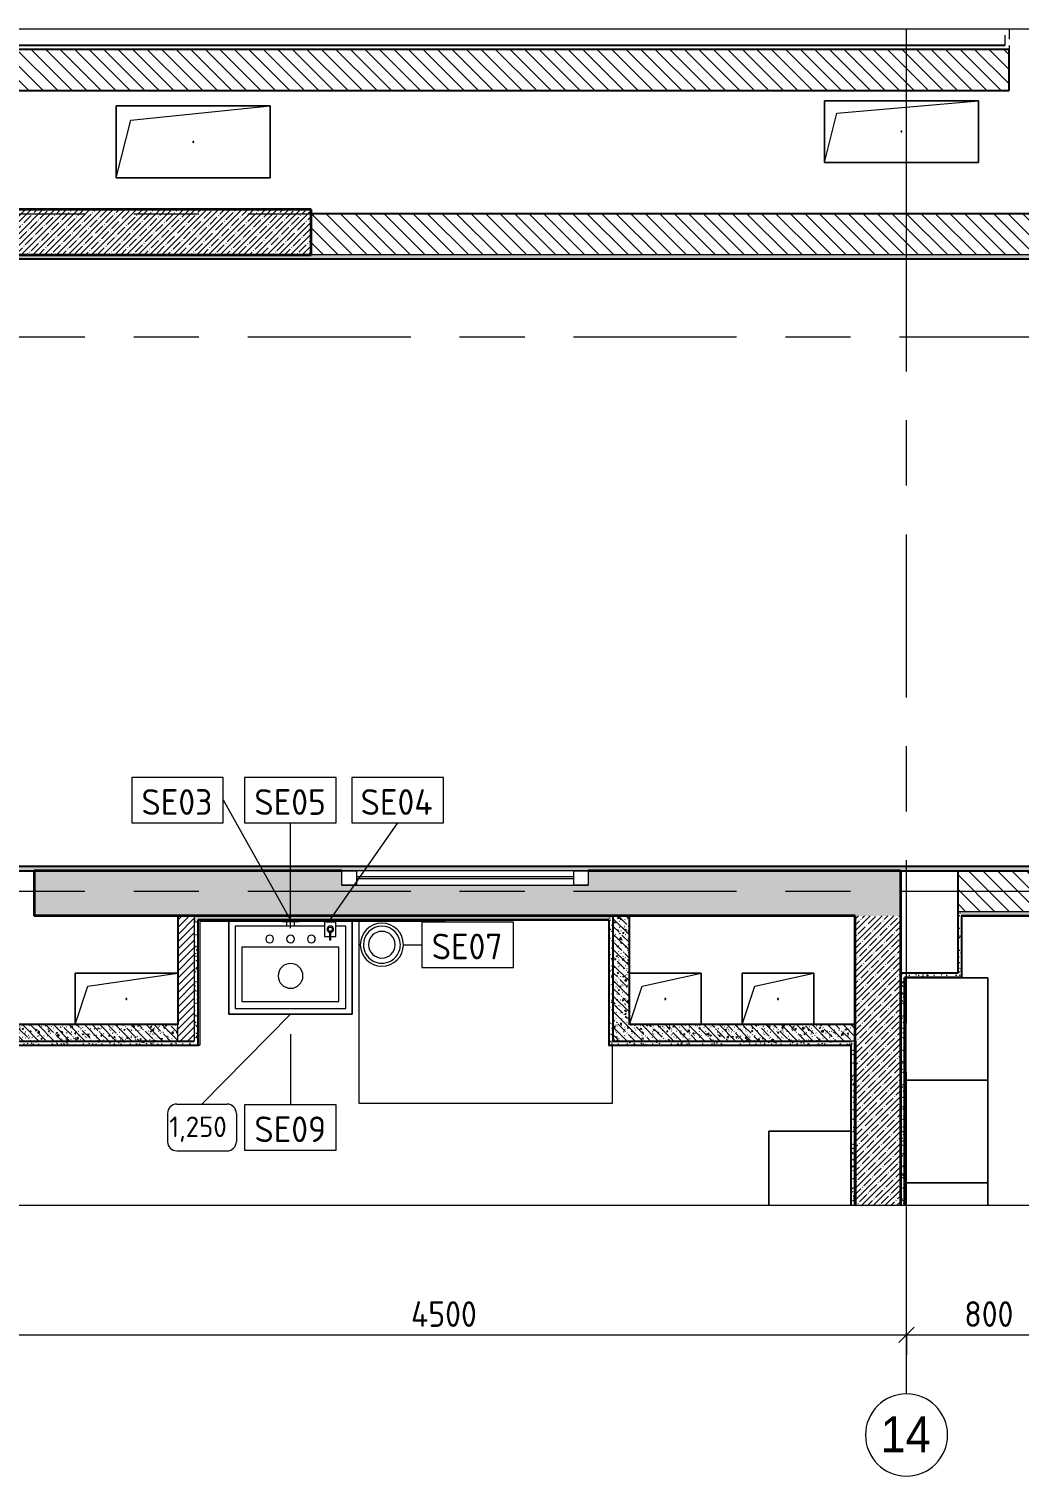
# Model space of a CAD drawing. Header units: millimetres. Extents: x 63482 to 319368, y -8553 to 29000.
# Drawn here: x 273878 to 278702, y 4951 to 12000 of the extents above; entities that cross this region are included whole.
import ezdxf

# ---------------------------------------------------------------- set-up
doc = ezdxf.new("R2010")
doc.units = ezdxf.units.MM
doc.linetypes.add('200_ШТРИХ__ш1_п0_6_', pattern=[80, 50, -30])
doc.linetypes.add('Осевая', pattern=[1587.5, 317.5, -238.125, 793.75, -238.125])
for name, color, linetype, lineweight in [('A-ANNO-DIMS', 7, 'Continuous', 9), ('A-ANNO-DIMS-50', 7, 'Continuous', 9), ('A-DETL-GENF', 7, 'Continuous', 9), ('A-DETL-MBND', 7, '200_ШТРИХ__ш1_п0_6_', 9), ('A-GENM', 7, 'Continuous', 9), ('A-GLAZ', 7, 'Continuous', 9), ('A-GLAZ-1', 7, 'Continuous', 15), ('A-WALL', 7, 'Continuous', 9), ('I-FURN', 7, 'Continuous', 9), ('I-FURN-IDEN', 7, 'Continuous', 9), ('I-WALL', 7, 'Continuous', 9), ('P-SANR-FIXT-IDEN', 7, 'Continuous', 9), ('Оси', 7, 'Continuous', 9), ('Оси-1', 7, 'Continuous', 20), ('Оси-2', 7, 'Осевая', 9)]:
    doc.layers.add(name, color=color, linetype=linetype, lineweight=lineweight)
for name, color, linetype, lineweight, true_color in [('A-GENM-1', 7, 'Continuous', 9, 0x4994b4), ('A-WALL-1', 7, 'Continuous', 25, 0x3c3c3c), ('A-WALL-3', 7, 'Continuous', 35, 0x3c3c3c), ('A-WALL-FNSH-1', 7, 'Continuous', 15, 0x3c3c3c), ('P-SANR-FIXT-1', 7, 'Continuous', 15, 0x4994b4), ('P-SANR-FIXT-2', 7, 'Continuous', 9, 0x4994b4)]:
    doc.layers.add(name, color=color, linetype=linetype, lineweight=lineweight, true_color=true_color)
doc.styles.add('Arial', font='arial.ttf', dxfattribs={"width": 0.9, "height": 175})
doc.styles.add('GOST Common', font='GOST_Common.ttf', dxfattribs={"height": 125})
doc.styles.add('GOST Common_1', font='GOST_Common.ttf', dxfattribs={"height": 100})
doc.styles.add('ISOCPEUR', font='isocpeur.ttf', dxfattribs={"width": 0.9, "height": 125})
doc.dimstyles.new('ISO-2_5_0_9К_БОЛЬШОЙ', dxfattribs={"dimscale": 304.8, "dimtxt": 124.497647, "dimasz": 0.246063, "dimexe": 0.19685, "dimexo": 0.492126, "dimgap": 0, "dimtad": 1, "dimdec": 0, "dimrnd": 10, "dimzin": 0, "dimdsep": 46, "dimtxsty": 'ISOCPEUR', "dimblk1": 'OBLIQUE', "dimblk2": 'OBLIQUE', "dimsah": 1, "dimcen": 0.09, "dimdle": 0.19685, "dimazin": 0, "dimtfac": 1, "dimtdec": 4, "dimtix": 1, "dimtmove": 0, "dimatfit": 3, "dimfxl": 1, "dimtvp": 1, "dimtolj": 1, "dimtzin": 0, "dimarcsym": 2})
pattern_1 = [(135, (230493.37, 0), (-35.35534, -35.35534), [])]
pattern_2 = [(45, (230493.37, 0), (-28.512667, 28.512667), []), (45, (230521.88, 0), (-28.512667, 28.512667), [50.403, -10.081, 1.676, -8.404])]
pattern_3 = [(135, (230493.37, 0), (-37.717076, -37.717076), [53.34, -8.89, 1.778, -8.89]), (135, (230493.37, 37.694), (-37.717076, -37.717076), []), (50, (230493.37, 0), (63.763904, -5.57885), [6.668, -73.343]), (355, (230493.37, 0), (-12.33488, 66.86951), [5.334, -58.674]), (100.451, (230498.68, -0.465), (51.43036, 61.29098), [5.667, -62.332]), (46.184, (230493.37, 17.78), (94.87722, -14.71484), [10.001, -110.014]), (96.636, (230501.27, 16.55), (83.09115, 86.5993), [8.5, -93.497]), (351.184, (230493.37, 17.78), (83.09204, 86.59928), [8.001, -88.011]), (21, (230502.26, 13.335), (53.064487, -35.792726), [6.667, -73.342]), (326, (230502.26, 13.335), (21.63066, 64.46546), [5.334, -58.674]), (71.451, (230506.68, 10.35), (74.69646, 28.67237), [5.667, -62.332]), (37.5, (230493.368, 0), (1.080413, 29.594271), [1.676, -56.286, 1.676, -57.887, -58.896]), (37.5, (230493.368, 0), (1.080413, 29.594271), [-117.526, 1.676, -57.22]), (7.5, (230493.368, 0), (23.386368, 35.063507), [1.676, -32.283, 1.676, -54.953, -22.447]), (7.5, (230493.368, 0), (23.386368, 35.063507), [-90.589, 1.676, -20.771]), (327.5, (230473.543, 0), (47.456567, -2.005468), [1.676, -20.549, 1.676, -67.666, -92.012]), (327.5, (230473.543, 0), (47.456567, -2.005468), [-91.567, 1.676, -90.335]), (317.5, (230464.653, 0), (51.844948, 8.89904), [1.676, -27.216, 1.676, -44.374, -65.342]), (317.5, (230464.653, 0), (51.844948, 8.89904), [-74.943, 1.676, -63.665])]
pattern_4 = [(0, (230493.368, 0), (60.96, 15.24), [5.029, -40.691, 5.029, -40.691, -243.84]), (0, (230493.368, 0), (60.96, 15.24), [-91.44, 5.029, -86.411, 5.029, -40.691, -106.68]), (0, (230493.368, 0), (60.96, 15.24), [-228.6, 5.029, -25.451, 5.029, -71.171]), (120, (230516.228, 7.62), (-43.678227, 45.1729086), [5.029, -40.691, 5.029, -40.691, -243.84]), (120, (230516.228, 7.62), (-43.678227, 45.1729086), [-91.44, 5.029, -86.411, 5.029, -40.691, -106.68]), (120, (230516.228, 7.62), (-43.678227, 45.1729086), [-228.6, 5.029, -25.451, 5.029, -71.171]), (240, (230523.848, 38.1), (-17.281773, -60.4129086), [5.029, -40.691, 5.029, -40.691, -243.84]), (240, (230523.848, 38.1), (-17.281773, -60.4129086), [-91.44, 5.029, -86.411, 5.029, -40.691, -106.68]), (240, (230523.848, 38.1), (-17.281773, -60.4129086), [-228.6, 5.029, -25.451, 5.029, -71.171])]

# ---------------------------------------------------------------- blocks, each defined once
blk = doc.blocks.new('GM_Отверстие прямоугольное _в плите_ - Отверстие-21989121-Фрагмент 3_8')
at = {"layer": 'A-GENM'}
for p, q in [((-375, -175), (-375, 175)), ((-375, 175), (375, 175)), ((375, 175), (-375, 175)), ((-375, 175), (-375, -175)), ((-305, 105), (375, 175)), ((375, 175), (375, -175)), ((375, -175), (375, 175)), ((-375, -175), (-305, 105)), ((375, -175), (-375, -175)), ((-375, -175), (375, -175))]:
    blk.add_line(p, q, dxfattribs=at)
for start, end in [(360, 180), (180, 360)]:
    blk.add_arc((0, 0), 2.5, start, end, dxfattribs=at)
blk = doc.blocks.new('GM_Отверстие прямоугольное _в плите_ - Отверстие-21606279-Фрагмент 3_8')
at = {"layer": 'A-GENM'}
for p, q in [((-375, -150), (-375, 150)), ((-375, 150), (375, 150)), ((375, 150), (-375, 150)), ((-375, 150), (-375, -150)), ((-315, 90), (375, 150)), ((375, 150), (375, -150)), ((375, -150), (375, 150)), ((-375, -150), (-315, 90)), ((375, -150), (-375, -150)), ((-375, -150), (375, -150))]:
    blk.add_line(p, q, dxfattribs=at)
for start, end in [(360, 180), (180, 360)]:
    blk.add_arc((0, 0), 2.5, start, end, dxfattribs=at)
blk = doc.blocks.new('GM_Отверстие прямоугольное _в плите_ - Отверстие-21986452-Фрагмент 3_8')
at = {"layer": 'A-GENM'}
for p, q in [((-175, 125), (175, 125)), ((175, 125), (-175, 125)), ((-112.5, 62.5), (175, 125)), ((175, 125), (175, -125)), ((175, -125), (175, 125)), ((-175, -125), (-112.5, 62.5))]:
    blk.add_line(p, q, dxfattribs=at)
for start, end in [(360, 180), (180, 360)]:
    blk.add_arc((0, 0), 2.5, start, end, dxfattribs=at)
blk = doc.blocks.new('GM_Отверстие прямоугольное _в плите_ - Отверстие-V317-Фрагмент 3_8')
at = {"layer": 'A-GENM'}
for p, q in [((-175, -125), (-175, 125)), ((-175, 125), (175, 125)), ((175, 125), (-175, 125)), ((-175, 125), (-175, -125)), ((-112.5, 62.5), (175, 125)), ((175, 125), (175, -125)), ((175, -125), (175, 125)), ((-175, -125), (-112.5, 62.5))]:
    blk.add_line(p, q, dxfattribs=at)
for start, end in [(360, 180), (180, 360)]:
    blk.add_arc((0, 0), 2.5, start, end, dxfattribs=at)
blk = doc.blocks.new('GM_Отверстие прямоугольное _в плите_ - Отверстие-V318-Фрагмент 3_8')
at = {"layer": 'A-GENM'}
for p, q in [((-250, -125), (-250, 125)), ((-250, 125), (250, 125)), ((250, 125), (-250, 125)), ((-250, 125), (-250, -125)), ((-187.5, 62.5), (250, 125)), ((-250, -125), (-187.5, 62.5))]:
    blk.add_line(p, q, dxfattribs=at)
for start, end in [(360, 180), (180, 360)]:
    blk.add_arc((0, 0), 2.5, start, end, dxfattribs=at)
blk = doc.blocks.new('Стол базовый прямоугольный - 1_290-V321-Фрагмент 3_8')
at = {"layer": 'I-FURN'}
for p, q in [((-617.5, 429), (-617.5, -455)), ((617.5, -455), (617.5, -173)), ((-617.5, -455), (617.5, -455))]:
    blk.add_line(p, q, dxfattribs=at)
blk = doc.blocks.new('сифон - Для раковины-30615598-Фрагмент 3_8')
at = {"layer": 'P-SANR-FIXT-1'}
for p, q in [((191.1, 20), (168.5, 20)), ((191.1, -40), (191.1, 40)), ((168.5, -20), (191.1, -20))]:
    blk.add_line(p, q, dxfattribs=at)
blk = doc.blocks.new('мусорная корзина - Round_ Metal-V328-Фрагмент 3_8')
at = {"layer": 'P-SANR-FIXT-1'}
for radius, start, end in [(105, 0, 180), (90, 360, 180), (105, 180, 360), (90, 180, 300), (65, 0, 180), (65, 180, 360), (90, 320, 360), (90, 300, 320)]:
    blk.add_arc((0, 0), radius, start, end, dxfattribs=at)
blk = doc.blocks.new('Мойка кухонная - Раковина Roca Victoria-N Unik 600х460 мм-V327-Фрагмент 3_8')
at = {"layer": 'P-SANR-FIXT-2'}
for p, q in [((166, 0), (-270, 0)), ((-270, 0), (-270, -400)), ((270, 0), (221, 0)), ((270, -400), (270, 0)), ((236.1, -102.3), (-236.6, -102.3)), ((-236.6, -102.3), (-236.6, -366.4)), ((236.1, -366.4), (236.1, -102.3)), ((-270, -400), (270, -400)), ((-236.6, -366.4), (236.1, -366.4))]:
    blk.add_line(p, q, dxfattribs=at)
for centre, radius, start, end in [((-101.6, -61.9), 19, 90, 180), ((-101.6, -61.9), 19, 180, 270), ((-101.6, -61.9), 19, 360, 90), ((-101.6, -61.9), 19.1, 270, 360), ((0, -61.9), 19, 360, 180), ((0, -61.9), 19, 180, 360), ((101.6, -61.9), 19.1, 360, 180), ((101.6, -61.9), 19.1, 180, 360), ((0, -241.3), 60.5, 360, 180), ((0, -241.3), 60.5, 180, 360)]:
    blk.add_arc(centre, radius, start, end, dxfattribs=at)
blk = doc.blocks.new('TOY_Диспансер мыло - Дозатор Elegance new 11654 019001 хром-30769669-Фрагмент 3_8')
at = {"layer": 'A-GENM-1'}
for p, q in [((97.5, 89.2), (97.5, 21.5)), ((122.2, 91.2), (99.5, 91.2)), ((122.2, 91.2), (102.9, 91.2)), ((127.9, 106.1), (122.2, 106.1)), ((122.2, 106.1), (122.2, 91.2)), ((122.2, 92.2), (122.2, 64.8)), ((127.9, 91.2), (127.9, 106.1)), ((127.9, 64.8), (127.9, 92.2)), ((146.9, 91.2), (127.9, 91.2)), ((150.5, 91.2), (127.9, 91.2)), ((152.5, 21.5), (152.5, 89.2)), ((99.5, 19.5), (105, 19.5)), ((145, 19.5), (105, 19.5)), ((105, 19.5), (105, 18)), ((145, 18), (145, 19.5)), ((145, 19.5), (150.5, 19.5))]:
    blk.add_line(p, q, dxfattribs=at)
blk.add_circle((125, 55.2), 10, dxfattribs=at)
for centre, radius, start, end in [((99.5, 89.2), 2, 90, 180), ((125, 55.2), 15.7, 100.43534, 79.36502), ((150.5, 89.2), 2, 360, 90), ((99.5, 21.5), 2, 180, 270), ((150.5, 21.5), 2, 270, 0)]:
    blk.add_arc(centre, radius, start, end, dxfattribs=at)
blk = doc.blocks.new('шкаф 1_112 - шкаф 1_112-V329-Фрагмент 3_8')
at = {"layer": 'I-FURN'}
for p, q in [((-400, 6070), (-400, 5707.4)), ((0, 6070), (-400, 6070)), ((0, 6070), (-400, 6070)), ((-400, 6070), (-400, 5707.4)), ((-400, 5707.4), (-400, 6070)), ((-400, 6070), (0, 6070)), ((0, 5707.4), (0, 6070)), ((0, 5707.4), (0, 6070)), ((0, 6070), (0, 5707.4))]:
    blk.add_line(p, q, dxfattribs=at)
blk = doc.blocks.new('1_113 тумба - 1_113 тумба-31126920-Фрагмент 3_8')
at = {"layer": 'I-FURN'}
for p, q in [((-400, 1500), (0, 1500)), ((-400, 389.6), (-400, 1500)), ((0, 1500), (-400, 1500)), ((-400, 1500), (-400, 1000)), ((-400, 1000), (-400, 1500)), ((-400, 1500), (0, 1500)), ((0, 1500), (0, 389.6)), ((0, 1000), (0, 1500)), ((0, 1500), (0, 1000)), ((0, 1000), (-400, 1000)), ((-400, 1000), (-400, 500)), ((-400, 500), (-400, 1000)), ((-400, 1000), (0, 1000)), ((-400, 1000), (0, 1000)), ((0, 1000), (-400, 1000)), ((0, 500), (0, 1000)), ((0, 1000), (0, 500)), ((-400, 500), (0, 500)), ((0, 500), (-400, 500)), ((0, 500), (-400, 500)), ((-400, 500), (-400, 389.6)), ((-400, 389.6), (-400, 500)), ((-400, 500), (0, 500)), ((0, 389.6), (0, 500)), ((0, 500), (0, 389.6))]:
    blk.add_line(p, q, dxfattribs=at)
blk = doc.blocks.new('120_Окно_СКБ_1Ст - 120_Окно_СКБ_1Ст 400х1200 EI30-24228621-Фрагмент 3_8')
at = {"layer": 'A-GLAZ'}
for p, q in [((600, 110), (-600, 110)), ((530, 80), (-530, 80)), ((-600, 40), (600, 40)), ((530, 70), (-530, 70))]:
    blk.add_line(p, q, dxfattribs=at)
at = {"layer": 'A-GLAZ-1'}
for p, q in [((-600, 40), (-600, 110)), ((-600, 110), (-530, 110)), ((-530, 110), (-530, 40)), ((530, 40), (530, 110)), ((530, 110), (600, 110)), ((600, 110), (600, 40)), ((-530, 40), (-600, 40)), ((600, 40), (530, 40))]:
    blk.add_line(p, q, dxfattribs=at)
blk = doc.blocks.new('DET_L_Линия разрыва - М100-31023944-Фрагмент 3_8')
at = {"layer": 'A-DETL-GENF'}
blk.add_line((13694.7, 0), (0, 0), dxfattribs=at)
blk = doc.blocks.new('DET_L_Линия разрыва - М100-31024083-Фрагмент 3_8')
at = {"layer": 'A-DETL-GENF'}
blk.add_line((0, 0), (13694.7, 0), dxfattribs=at)
blk = doc.blocks.new('Ось сетки - D8-29747960-Фрагмент 3_8')
at = {"layer": 'Оси-1'}
for start, end in [(360, 180), (180, 360)]:
    blk.add_arc((0, 0), 4, start, end, dxfattribs=at)
blk = doc.blocks.new('DIMBLOCK51-Фрагмент 3_8')
at = {"layer": 'A-ANNO-DIMS-50', "lineweight": 20}
for p, q in [((273653.4, 5639.5), (273615.9, 5602)), ((273653.4, 5639.5), (273690.9, 5677)), ((278153.4, 5639.5), (278115.9, 5602)), ((278153.4, 5639.5), (278190.9, 5677))]:
    blk.add_line(p, q, dxfattribs=at)
at = {"layer": 'A-ANNO-DIMS-50'}
for p, q in [((273653.4, 5542.5), (273653.4, 5699.5)), ((273653.4, 5639.5), (278153.4, 5639.5)), ((273653.4, 5639.5), (273653.4, 5542.5)), ((278153.4, 5542.5), (278153.4, 5699.5)), ((278153.4, 5639.5), (278153.4, 5542.5))]:
    blk.add_line(p, q, dxfattribs=at)
at = {"layer": 'A-ANNO-DIMS-50', "color": 0, "insert": (275739.4, 5802.8), "char_height": 125, "width": 393.604, "attachment_point": 1, "line_spacing_factor": 1.149209, "style": 'ISOCPEUR'}
blk.add_mtext('4500', dxfattribs=at)
blk = doc.blocks.new('_Oblique')
at = {"color": 0, "linetype": 'ByBlock', "lineweight": -2}
blk.add_line((-0.5, -0.5), (0.5, 0.5), dxfattribs=at)
blk = doc.blocks.new('DIMBLOCK52-Фрагмент 3_8')
at = {"layer": 'A-ANNO-DIMS-50', "lineweight": 20}
for p, q in [((278153.4, 5639.5), (278115.9, 5602)), ((278153.4, 5639.5), (278190.9, 5677)), ((278953.4, 5639.5), (278915.9, 5602)), ((278953.4, 5639.5), (278990.9, 5677))]:
    blk.add_line(p, q, dxfattribs=at)
at = {"layer": 'A-ANNO-DIMS-50'}
for p, q in [((278153.4, 5542.5), (278153.4, 5699.5)), ((278153.4, 5639.5), (278953.4, 5639.5)), ((278153.4, 5639.5), (278153.4, 5542.5)), ((278953.4, 5542.5), (278953.4, 5699.5)), ((278953.4, 5639.5), (278953.4, 5542.5))]:
    blk.add_line(p, q, dxfattribs=at)
at = {"layer": 'A-ANNO-DIMS-50', "color": 0, "insert": (278434.9, 5802.8), "char_height": 125, "width": 284.429, "attachment_point": 1, "line_spacing_factor": 1.149209, "style": 'ISOCPEUR'}
blk.add_mtext('800', dxfattribs=at)
blk = doc.blocks.new('М_сантехническая_рамка1 - В рамке-30590747-Фрагмент 3_8')
at = {"layer": 'P-SANR-FIXT-IDEN'}
for p, q in [((4.29, 2.24), (-4.64, 2.24)), ((-4.64, 2.24), (-4.64, -2.18)), ((4.29, -2.18), (4.29, 2.24)), ((-4.64, -2.18), (4.29, -2.18))]:
    blk.add_line(p, q, dxfattribs=at)
blk = doc.blocks.new('Марка_Мебель - В прямоуг_Balcon_Марка-25523697-Фрагмент 3_8')
at = {"layer": 'I-FURN-IDEN'}
for p, q in [((-2.45, 2.28), (2.45, 2.28)), ((-3.35, 1.38), (-3.35, -1.38)), ((3.35, 1.38), (3.35, -1.38)), ((-2.46, -2.28), (2.45, -2.28))]:
    blk.add_line(p, q, dxfattribs=at)
for centre, radius, start, end in [((-2.45, 1.38), 0.9, 90, 180), ((2.45, 1.38), 0.9, 0, 90), ((-2.46, -1.38), 0.893, 180, 270), ((2.45, -1.38), 0.9, 270, 0)]:
    blk.add_arc(centre, radius, start, end, dxfattribs=at)

msp = doc.modelspace()

# ---------------------------------------------------------------- hatches: boundary and pattern name
at = {"layer": 'I-WALL'}
h = msp.add_hatch(dxfattribs=at)
h.set_pattern_fill('FP_20', color=256, style=0, pattern_type=2)
h.set_pattern_definition(pattern_1)
h.paths.add_polyline_path([(282203.4, 11700), (282203.4, 11900), (280357.2, 11900), (280257.2, 11700), (280557.1, 11700)])
h.paths.add_polyline_path([(280107.1, 11700), (280257.1, 11700), (280157.1, 11900), (279253.4, 11900), (279253.4, 11700)])
h.paths.add_polyline_path([(278653.4, 11700), (278653.4, 11900), (273273.4, 11900), (273273.4, 11700), (276806.9, 11700)])
h = msp.add_hatch(dxfattribs=at)
h.set_pattern_fill('FP_3', color=256, style=0, pattern_type=2)
h.set_pattern_definition(pattern_2)
h.paths.add_polyline_path([(275253.4, 10900), (275253.4, 11120), (272873.4, 11120), (272873.4, 10900), (273202.9, 10900)])
h = msp.add_hatch(dxfattribs=at)
h.set_pattern_fill('FP_20', color=256, style=0, pattern_type=2)
h.set_pattern_definition(pattern_1)
h.paths.add_polyline_path([(289633.4, 10900), (289633.4, 11100), (289581.2, 11100), (289581.2, 10900)])
h.paths.add_polyline_path([(288881.2, 10900), (288881.2, 11100), (288701.2, 11100), (288701.2, 10900)])
h.paths.add_polyline_path([(286241.2, 10900), (286241.2, 11100), (286193.4, 11100), (286193.4, 10900)])
h.paths.add_polyline_path([(291653.4, 10900), (291653.4, 11100), (289833.4, 11100), (289833.4, 10900), (291222.9, 10900)])
h.paths.add_polyline_path([(287121.2, 10900), (287121.2, 11100), (286941.2, 11100), (286941.2, 10900)])
h.paths.add_polyline_path([(287821.2, 10900), (288001.2, 10900), (288001.2, 11100), (287821.2, 11100), (287821.2, 10980)])
h.paths.add_polyline_path([(285993.4, 10900), (285993.4, 11100), (282403.4, 11100), (282403.4, 10900), (285816.9, 10900)])
h.paths.add_polyline_path([(282203.4, 10900), (282203.4, 11100), (275253.4, 11100), (275253.4, 10900), (280410.9, 10900)])
h = msp.add_hatch(dxfattribs=at)
h.set_pattern_fill('FP_10', color=256, style=0, pattern_type=2)
h.set_pattern_definition(pattern_4)
h.paths.add_polyline_path([(285816.9, 10880), (286241.2, 10880), (286241.2, 10900), (272873.4, 10900), (272873.4, 10880), (284014.9, 10880)])
h.paths.add_polyline_path([(288001.2, 10880), (288001.2, 10900), (287821.2, 10900), (287821.2, 10880)])
h.paths.add_polyline_path([(291853.4, 10880), (291853.4, 10900), (289581.2, 10900), (289581.2, 10880), (291222.9, 10880)])
h.paths.add_polyline_path([(287121.2, 10880), (287121.2, 10900), (286941.2, 10900), (286941.2, 10880)])
h.paths.add_polyline_path([(288701.2, 10880), (288881.2, 10880), (288881.2, 10900), (288701.2, 10900)])
h = msp.add_hatch(dxfattribs=at)
h.set_pattern_fill('FP_10', color=256, style=0, pattern_type=2)
h.set_pattern_definition(pattern_4)
h.paths.add_polyline_path([(290963.4, 7900), (294401.8, 7900), (294401.8, 7920), (290963.4, 7920)])
h.paths.add_polyline_path([(284915.9, 7900), (288463.4, 7900), (288463.4, 7920), (281353.3, 7920), (281353.3, 7900), (284465.4, 7900)])
h.paths.add_polyline_path([(275905.9, 7900), (278853.3, 7900), (278853.3, 7920), (272623.4, 7920), (272623.4, 7900), (275455.4, 7900)])
h.paths.add_polyline_path([(270123.4, 7900), (270123.4, 7920), (269253.4, 7920), (269253.4, 7900), (269599, 7900)])
h = msp.add_hatch(dxfattribs=at)
h.set_pattern_fill('FP_3', color=256, style=0, pattern_type=2)
h.set_pattern_definition(pattern_2)
h.paths.add_polyline_path([(276806.9, 7680), (278123.4, 7680), (278123.4, 7900), (276603.4, 7900), (276603.4, 7830), (275403.4, 7830), (275403.4, 7900), (273903.4, 7900), (273903.4, 7680), (276803.4, 7680)])
h = msp.add_hatch(dxfattribs=at)
h.set_pattern_fill('FP_20', color=256, style=0, pattern_type=2)
h.set_pattern_definition(pattern_1)
h.paths.add_polyline_path([(282403.4, 7700), (282483.4, 7700), (282483.4, 7900), (281353.4, 7900), (281353.4, 7700), (282383.4, 7700)])
h.paths.add_polyline_path([(278423.4, 7700), (278853.4, 7700), (278853.4, 7900), (278403.4, 7900), (278403.4, 7700)])
h = msp.add_hatch(dxfattribs=at)
h.set_pattern_fill('FP_10', color=256, style=0, pattern_type=2)
h.set_pattern_definition(pattern_4)
h.paths.add_polyline_path([(278403.4, 7380), (278423.4, 7380), (278423.4, 7700), (278403.4, 7700), (278403.4, 7400)])
h = msp.add_hatch(dxfattribs=at)
h.set_pattern_fill('FP_10', color=256, style=0, pattern_type=2)
h.set_pattern_definition(pattern_4)
h.paths.add_polyline_path([(278608.9, 7680), (278853.4, 7680), (278853.4, 7700), (278423.4, 7700), (278423.4, 7680), (278424.4, 7680)])
h.paths.add_polyline_path([(282383.4, 7680), (282383.4, 7700), (281353.4, 7700), (281353.4, 7680), (282212.9, 7680)])
h = msp.add_hatch(dxfattribs=at)
h.set_pattern_fill('FP_9', color=256, style=0, pattern_type=2)
h.set_pattern_definition([(45, (230493.368, 0), (-17.67767, 17.67767), [])])
h.paths.add_polyline_path([(274603.4, 7070), (274683.4, 7070), (274683.4, 7680), (274603.4, 7680), (274603.4, 7150)])
h = msp.add_hatch(dxfattribs=at)
h.set_pattern_fill('FP_10', color=256, style=0, pattern_type=2)
h.set_pattern_definition(pattern_4)
h.paths.add_polyline_path([(274703.4, 7660), (276703.4, 7660), (276703.4, 7680), (274683.4, 7680), (274683.4, 7660)])
h = msp.add_hatch(dxfattribs=at)
h.set_pattern_fill('FP_10', color=256, style=0, pattern_type=2)
h.set_pattern_definition(pattern_4)
h.paths.add_polyline_path([(274703.4, 7050), (274703.4, 7660), (274683.4, 7660), (274683.4, 7050)])
h = msp.add_hatch(dxfattribs=at)
h.set_pattern_fill('FP_10', color=256, style=0, pattern_type=2)
h.set_pattern_definition(pattern_4)
h.paths.add_polyline_path([(276723.4, 7070), (276723.4, 7680), (276703.4, 7680), (276703.4, 7070)])
h = msp.add_hatch(dxfattribs=at)
h.set_pattern_fill('FP_4', color=256, style=0, pattern_type=2)
h.set_pattern_definition(pattern_3)
h.paths.add_polyline_path([(276803.4, 7070), (276803.4, 7680), (276723.4, 7680), (276723.4, 7070)])
h = msp.add_hatch(dxfattribs=at)
h.set_pattern_fill('FP_3', color=256, style=0, pattern_type=2)
h.set_pattern_definition(pattern_2)
h.paths.add_polyline_path([(277929.8, 6268.4), (278123.4, 6268.4), (278123.4, 7680), (277903.4, 7680), (277903.4, 6268.4)])
h = msp.add_hatch(dxfattribs=at)
h.set_pattern_fill('FP_10', color=256, style=0, pattern_type=2)
h.set_pattern_definition(pattern_4)
h.paths.add_polyline_path([(278143.4, 7380), (278403.4, 7380), (278403.4, 7400), (278123.4, 7400), (278123.4, 7380)])
h = msp.add_hatch(dxfattribs=at)
h.set_pattern_fill('FP_10', color=256, style=0, pattern_type=2)
h.set_pattern_definition(pattern_4)
h.paths.add_polyline_path([(278143.4, 6268.4), (278143.4, 7380), (278123.4, 7380), (278123.4, 6268.4)])
h = msp.add_hatch(dxfattribs=at)
h.set_pattern_fill('FP_4', color=256, style=0, pattern_type=2)
h.set_pattern_definition(pattern_3)
h.paths.add_polyline_path([(274103.9, 7070), (274603.4, 7070), (274603.4, 7150), (273403.4, 7150), (273403.4, 7070)])
h = msp.add_hatch(dxfattribs=at)
h.set_pattern_fill('FP_4', color=256, style=0, pattern_type=2)
h.set_pattern_definition(pattern_3)
h.paths.add_polyline_path([(277903.4, 7070), (277903.4, 7150), (276803.4, 7150), (276803.4, 7070), (277883.4, 7070)])
h = msp.add_hatch(dxfattribs=at)
h.set_pattern_fill('FP_10', color=256, style=0, pattern_type=2)
h.set_pattern_definition(pattern_4)
h.paths.add_polyline_path([(274103.9, 7050), (274683.4, 7050), (274683.4, 7070), (273383.4, 7070), (273383.4, 7050)])
h = msp.add_hatch(dxfattribs=at)
h.set_pattern_fill('FP_10', color=256, style=0, pattern_type=2)
h.set_pattern_definition(pattern_4)
h.paths.add_polyline_path([(276806.9, 7050), (277883.4, 7050), (277883.4, 7070), (276703.4, 7070), (276703.4, 7050)])
h = msp.add_hatch(dxfattribs=at)
h.set_pattern_fill('FP_10', color=256, style=0, pattern_type=2)
h.set_pattern_definition(pattern_4)
h.paths.add_polyline_path([(277885.6, 6268.4), (277903.4, 6268.4), (277903.4, 7070), (277883.4, 7070), (277883.4, 6268.4)])

# ---------------------------------------------------------------- linework, layer by layer
at = {"layer": 'A-DETL-MBND'}
for p, q in [((278633.4, 11920), (278633.4, 11999.8)), ((278653.4, 11999.8), (278653.4, 11900)), ((273273.4, 11920), (278633.4, 11920)), ((277883.4, 6268.4), (277883.4, 7049))]:
    msp.add_line(p, q, dxfattribs=at)
at = {"layer": 'A-WALL'}
for p, q in [((286241.2, 10900), (275253.4, 10900)), ((278853.4, 7700), (278403.4, 7700)), ((274683.4, 7680), (274683.4, 7070)), ((274704.4, 7660), (274704.4, 7659)), ((276703.4, 7659), (276702.4, 7659)), ((278424.4, 7680), (278424.4, 7679)), ((274603.4, 7070), (274603.4, 7150)), ((277903.4, 7070), (277883.4, 7070))]:
    msp.add_line(p, q, dxfattribs=at)
at = {"layer": 'A-WALL-1'}
for p, q in [((278653.4, 11900), (273273.4, 11900)), ((278653.4, 11700), (278653.4, 11900)), ((273273.4, 11700), (278653.4, 11700)), ((282203.4, 11100), (275253.4, 11100)), ((272893.4, 10880), (286241.2, 10880)), ((278853.3, 7920), (272623.4, 7920)), ((272623.4, 7900), (273903.4, 7900)), ((278123.4, 7900), (278853.4, 7900)), ((278403.4, 7900), (278403.4, 7400)), ((274603.4, 7680), (274603.4, 7150)), ((274703.4, 7050), (274703.4, 7660)), ((276703.4, 7660), (274703.4, 7660)), ((276703.4, 7660), (276703.4, 7050)), ((276723.4, 7680), (276723.4, 7070)), ((276803.4, 7150), (276803.4, 7680)), ((278423.4, 7380), (278423.4, 7680)), ((278853.4, 7680), (278423.4, 7680)), ((278403.4, 7400), (278123.4, 7400)), ((278143.4, 6268.4), (278143.4, 7380)), ((278423.4, 7380), (278143.4, 7380)), ((274603.4, 7150), (273483.4, 7150)), ((277903.4, 7150), (276803.4, 7150)), ((273383.4, 7050), (274703.4, 7050)), ((273403.4, 7070), (274683.4, 7070)), ((276703.4, 7050), (277883.4, 7050)), ((276723.4, 7070), (277883.4, 7070)), ((277883.4, 6268.4), (277883.4, 7050))]:
    msp.add_line(p, q, dxfattribs=at)
at = {"layer": 'A-WALL-3'}
for p, q in [((275253.4, 11120), (272873.4, 11120)), ((275253.4, 10900), (275253.4, 11120)), ((272873.4, 10900), (275253.4, 10900)), ((273903.4, 7900), (273903.4, 7680)), ((275403.4, 7900), (273903.4, 7900)), ((278123.4, 7900), (276603.4, 7900)), ((278123.4, 7900), (278123.4, 6268.4)), ((277903.4, 7680), (273903.4, 7680)), ((277903.4, 6268.4), (277903.4, 7680)), ((277903.4, 7070), (277903.4, 6268.4))]:
    msp.add_line(p, q, dxfattribs=at)
at = {"layer": 'A-WALL-FNSH-1'}
for p, q in [((273273.4, 11920), (278632.4, 11920)), ((278632.4, 11921), (273274.4, 11921)), ((278632.4, 11920), (278632.4, 11921)), ((286241.2, 10879), (272893.4, 10879)), ((278853.4, 7921), (272623.4, 7921)), ((274704.4, 7049), (274704.4, 7659)), ((274704.4, 7659), (276702.4, 7659)), ((276702.4, 7659), (276702.4, 7049)), ((278424.4, 7379), (278424.4, 7679)), ((278424.4, 7679), (282382.4, 7679)), ((278144.4, 6268.4), (278144.4, 7379)), ((278144.4, 7379), (278424.4, 7379)), ((273382.4, 7049), (274704.4, 7049)), ((276702.4, 7049), (277882.4, 7049)), ((277882.4, 7049), (277882.4, 6268.4))]:
    msp.add_line(p, q, dxfattribs=at)
at = {"layer": 'I-FURN'}
for p, q in [((274852.7, 7652), (274852.7, 7200.5)), ((274852.7, 7200.5), (274852.7, 7652)), ((275452.7, 7200.5), (275452.7, 7652)), ((275452.7, 7652), (275452.7, 7200.5)), ((274852.7, 7200.5), (275452.7, 7200.5)), ((275452.7, 7200.5), (274852.7, 7200.5))]:
    msp.add_line(p, q, dxfattribs=at)
at = {"layer": 'I-FURN-IDEN'}
msp.add_line((275152.7, 7200.5), (274721.2, 6762.9), dxfattribs=at)
at = {"layer": 'I-WALL'}
for p, q in [((275903.9, 7652), (274711.4, 7652)), ((274711.4, 7652), (274711.4, 7050)), ((275903.9, 7659), (275903.9, 7652)), ((274703.4, 7050), (274711.4, 7050))]:
    msp.add_line(p, q, dxfattribs=at)
at = {"layer": 'P-SANR-FIXT-IDEN'}
for p, q in [((275152.7, 7660.5), (274825.4, 8243)), ((275152.1, 7619.8), (275152.1, 8132.6)), ((275346.2, 7660.2), (275674.8, 8132.6)), ((275702.7, 7539.5), (275792.8, 7539.5)), ((275152.4, 7103.8), (275152.4, 6759.5))]:
    msp.add_line(p, q, dxfattribs=at)
at = {"layer": 'Оси'}
for p, q in [((278153.4, 10749.8), (278153.4, 11999.8)), ((278153.4, 5351.2), (278153.4, 6601.2))]:
    msp.add_line(p, q, dxfattribs=at)
at = {"layer": 'Оси-2'}
for p, q in [((266451.1, 12000), (293151.8, 12000)), ((266451.1, 11100), (293151.8, 11100)), ((278153.4, 6601.2), (278153.4, 10749.8)), ((266451.1, 10500), (293151.8, 10500)), ((266451.1, 7800), (293151.8, 7800))]:
    msp.add_line(p, q, dxfattribs=at)

# ---------------------------------------------------------------- block references
at = {"layer": 'A-DETL-GENF'}
for name, p in [('DET_L_Линия разрыва - М100-31024083-Фрагмент 3_8', (266412.5, 11999.8)), ('DET_L_Линия разрыва - М100-31023944-Фрагмент 3_8', (266412.5, 6268.4))]:
    msp.add_blockref(name, p, dxfattribs=at)
at = {"layer": 'A-GENM'}
for name, p in [('GM_Отверстие прямоугольное _в плите_ - Отверстие-21606279-Фрагмент 3_8', (278128.4, 11500)), ('GM_Отверстие прямоугольное _в плите_ - Отверстие-21989121-Фрагмент 3_8', (274679.1, 11450)), ('GM_Отверстие прямоугольное _в плите_ - Отверстие-V318-Фрагмент 3_8', (274353.4, 7275)), ('GM_Отверстие прямоугольное _в плите_ - Отверстие-21986452-Фрагмент 3_8', (276978.4, 7275)), ('GM_Отверстие прямоугольное _в плите_ - Отверстие-V317-Фрагмент 3_8', (277527.4, 7275))]:
    msp.add_blockref(name, p, dxfattribs=at)
at = {"layer": 'A-GLAZ'}
msp.add_blockref('120_Окно_СКБ_1Ст - 120_Окно_СКБ_1Ст 400х1200 EI30-24228621-Фрагмент 3_8', (276003.4, 7790), dxfattribs=at)
at = {"layer": 'I-FURN'}
for name, p in [('Стол базовый прямоугольный - 1_290-V321-Фрагмент 3_8', (276103.4, 7223)), ('1_113 тумба - 1_113 тумба-31126920-Фрагмент 3_8', (278549.6, 5878.8)), ('шкаф 1_112 - шкаф 1_112-V329-Фрагмент 3_8', (277883.4, 561))]:
    msp.add_blockref(name, p, dxfattribs=at)
at = {"layer": 'I-FURN-IDEN', "xscale": 49.99999999999998, "yscale": 49.99999999999998, "zscale": 49.99999999999998}
msp.add_blockref('Марка_Мебель - В прямоуг_Balcon_Марка-25523697-Фрагмент 3_8', (274721.2, 6649), dxfattribs=at)
at = {"layer": 'P-SANR-FIXT-1'}
for name, p in [('Мойка кухонная - Раковина Roca Victoria-N Unik 600х460 мм-V327-Фрагмент 3_8', (275152.7, 7629)), ('мусорная корзина - Round_ Metal-V328-Фрагмент 3_8', (275597.7, 7539.5))]:
    msp.add_blockref(name, p, dxfattribs=at)
for name, p, rotation in [('сифон - Для раковины-30615598-Фрагмент 3_8', (275152.7, 7460.5), 89.99999999999964), ('TOY_Диспансер мыло - Дозатор Elegance new 11654 019001 хром-30769669-Фрагмент 3_8', (275471.2, 7670), 180)]:
    msp.add_blockref(name, p, dxfattribs=dict(at, rotation=rotation))
at = {"layer": 'P-SANR-FIXT-IDEN', "xscale": 49.99999999999998, "yscale": 49.99999999999998, "zscale": 49.99999999999998}
for p in [(274610.8, 8241.5), (275160.8, 8241.5), (275683.5, 8241.5), (276024.8, 7537.9), (275161, 6647.5)]:
    msp.add_blockref('М_сантехническая_рамка1 - В рамке-30590747-Фрагмент 3_8', p, dxfattribs=at)
at = {"layer": 'Оси-1', "xscale": 49.99999999999998, "yscale": 49.99999999999998, "zscale": 49.99999999999998}
msp.add_blockref('Ось сетки - D8-29747960-Фрагмент 3_8', (278153.4, 5151.2), dxfattribs=at)

# ---------------------------------------------------------------- texts
at = {"layer": 'I-FURN-IDEN', "insert": (274561.7, 6702.5), "char_height": 100, "width": 368.776, "attachment_point": 1, "style": 'GOST Common_1'}
msp.add_mtext('1,250', dxfattribs=at)
at = {"layer": 'P-SANR-FIXT-IDEN', "char_height": 125, "attachment_point": 1, "style": 'GOST Common'}
for s, insert, width in [('SE03', (274426.5, 8296.9), 444.937), ('SE05', (274976.5, 8296.9), 444.937), ('SE04', (275494.2, 8296.9), 456.962), ('SE07', (275840.5, 7593.3), 444.937), ('SE09', (274976.7, 6702.9), 444.937)]:
    msp.add_mtext(s, dxfattribs=dict(at, insert=insert, width=width))
at = {"layer": 'Оси', "insert": (278027.1, 5241.6), "char_height": 175, "width": 303.038, "attachment_point": 1, "style": 'Arial'}
msp.add_mtext('14', dxfattribs=at)

# ---------------------------------------------------------------- dimensions: what is measured, and where the dimension line sits
at = {"layer": 'A-ANNO-DIMS'}
for base, p1, p2, override, picture, middle in [((278153.4, 5639.5), (273653.4, 5692.5), (278153.4, 5692.5), {"dimpost": '<>', "dimfxl": 4500}, 'DIMBLOCK51-Фрагмент 3_8', (275903.4, 5702)), ((278953.4, 5639.5), (278153.4, 5692.5), (278953.4, 5692.5), {"dimpost": '<>', "dimfxl": 800}, 'DIMBLOCK52-Фрагмент 3_8', (278553.4, 5702))]:
    dim = msp.add_linear_dim(base=base, p1=p1, p2=p2, dimstyle='ISO-2_5_0_9К_БОЛЬШОЙ', override=override, dxfattribs=at)
    dim.commit()
    dim.dimension.update_dxf_attribs({"geometry": picture, "text_midpoint": middle})

doc.saveas('drawing.dxf')
